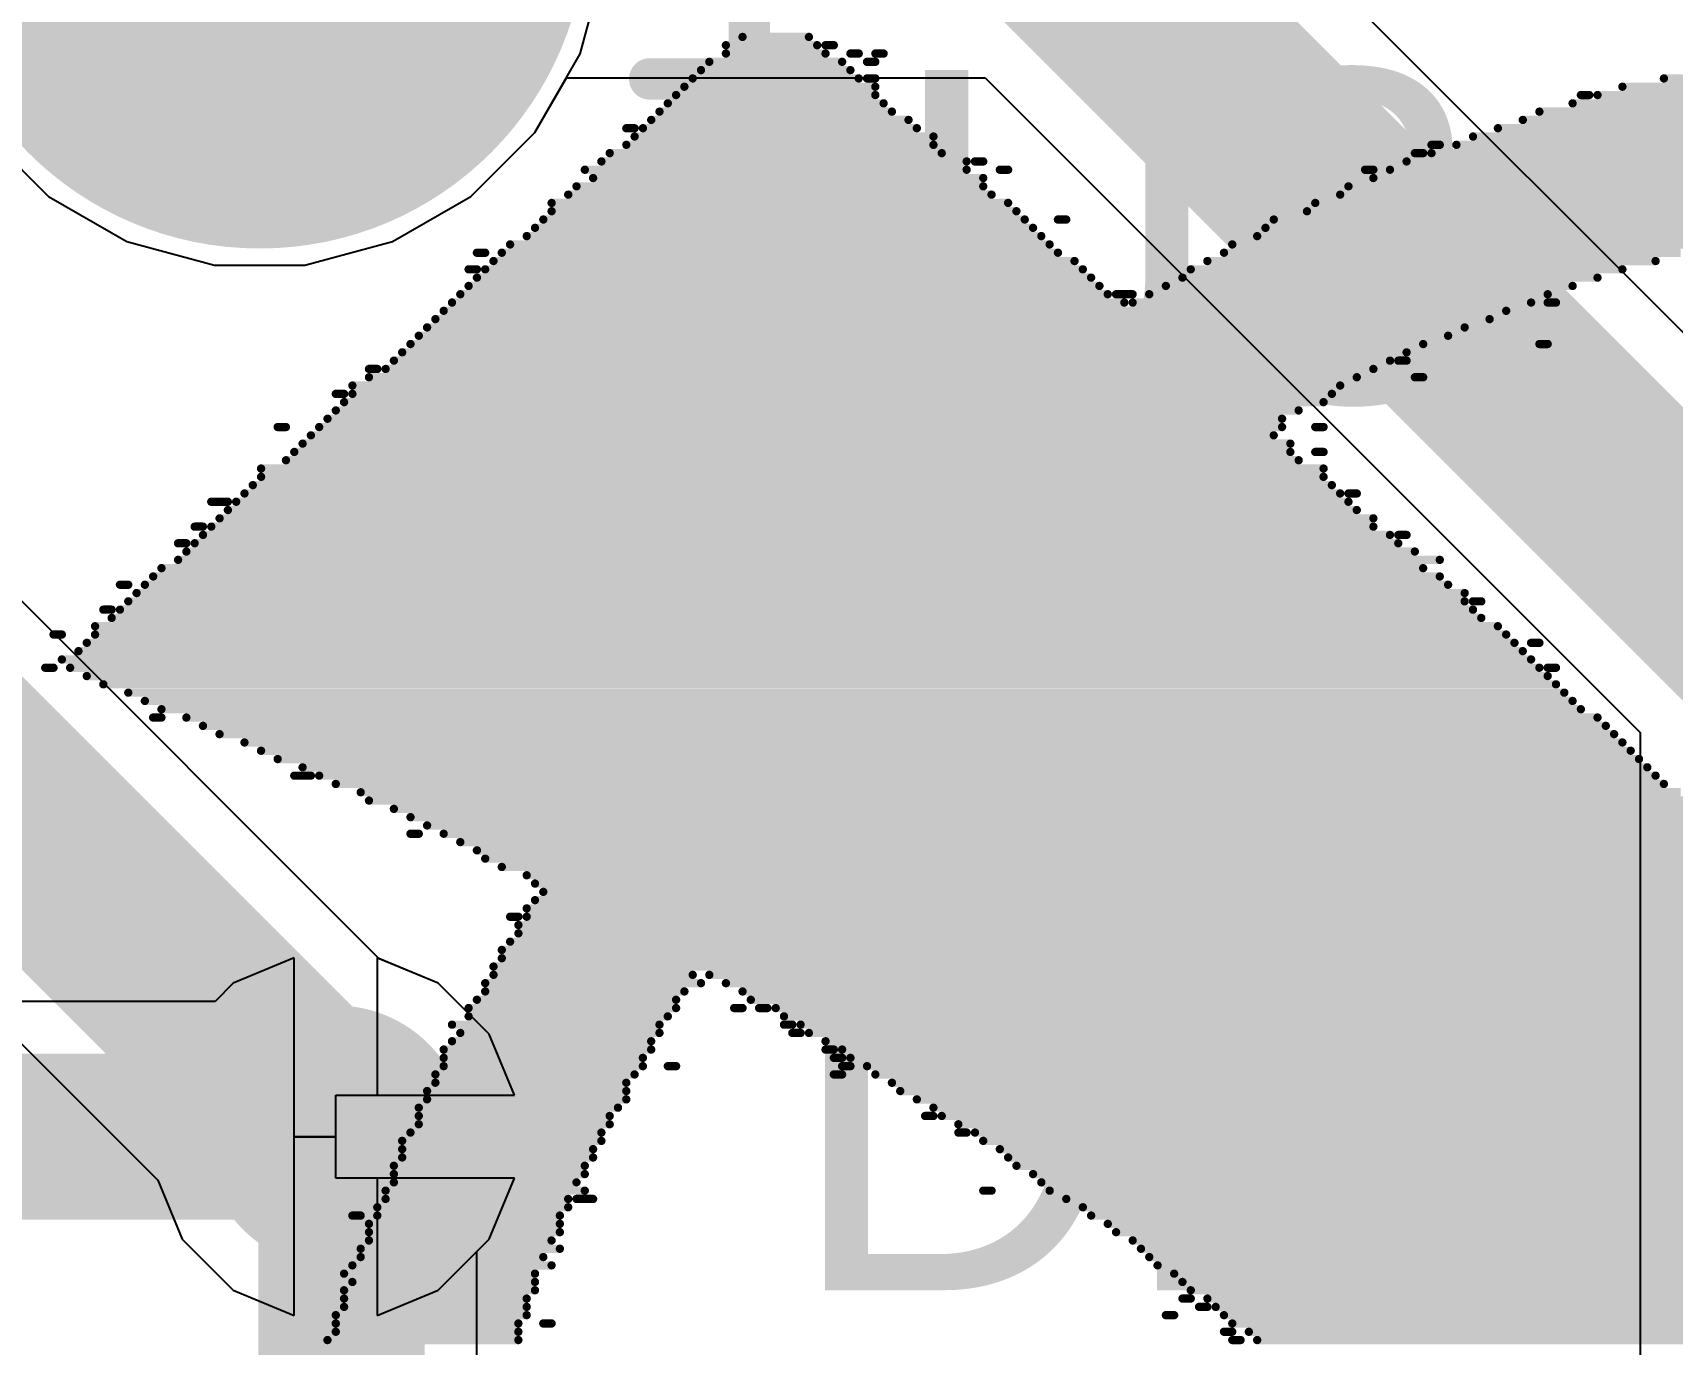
# Model space of a CAD drawing. Header units: millimetres. Extents: x -0.42 to 2.4, y -0.33 to 1.81.
# Drawn here: x 0.5075 to 0.705, y 0.7415 to 0.8995 of the extents above; entities that cross this region are included whole.
import ezdxf

# ---------------------------------------------------------------- set-up
doc = ezdxf.new("R2010")
doc.units = ezdxf.units.MM
doc.header["$MEASUREMENT"] = 0
for name, color, linetype in [('BottomLayer', 5, 'Continuous'), ('BottomOverlay', 54, 'Continuous'), ('BottomSolder', 6, 'Continuous'), ('MultiLayer', 9, 'Continuous'), ('PadHoleLayer', 156, 'Continuous'), ('TopLayer', 1, 'Continuous'), ('TopOverlay', 2, 'Continuous'), ('TopSolder', 216, 'Continuous'), ('ViaHoleLayer', 16, 'Continuous')]:
    doc.layers.add(name, color=color, linetype=linetype)
doc.styles.add('Arial', font='arial.ttf', dxfattribs={"height": 0.2})

# ---------------------------------------------------------------- blocks, each defined once
blk = doc.blocks.new('SIP_3P_2_54___17')
at = {"layer": 'BottomLayer'}
h = blk.add_hatch(color=5, dxfattribs=at)
edge = h.paths.add_edge_path()
edge.add_arc((0.1, 0), 0.03543, 0, 360)
at = {"layer": 'BottomSolder'}
h = blk.add_hatch(color=6, dxfattribs=at)
edge = h.paths.add_edge_path()
edge.add_arc((0.1, 0), 0.03943, 0, 360)
at = {"layer": 'MultiLayer'}
h = blk.add_hatch(color=9, dxfattribs=at)
edge = h.paths.add_edge_path()
edge.add_arc((0.1, 0), 0.03543, 0, 360)
at = {"layer": 'PadHoleLayer'}
h = blk.add_hatch(color=156, dxfattribs=at)
edge = h.paths.add_edge_path()
edge.add_arc((0.1, 0), 0.01772, 0, 360)
at = {"layer": 'TopLayer'}
h = blk.add_hatch(color=1, dxfattribs=at)
edge = h.paths.add_edge_path()
edge.add_arc((0.1, 0), 0.03543, 0, 360)
at = {"layer": 'TopSolder'}
h = blk.add_hatch(color=216, dxfattribs=at)
edge = h.paths.add_edge_path()
edge.add_arc((0.1, 0), 0.03943, 0, 360)
at = {"layer": 'TopOverlay', "const_width": 0.005}
for points in [[(0.119, 0.059), (-0.12, 0.059)], [(0.119, 0.047), (0.119, 0.059)]]:
    blk.add_lwpolyline(points, dxfattribs=at)
at = {"layer": 'TopOverlay', "const_width": 0.0025}
for points in [[(0.11775, 0.059, 1), (0.12025, 0.059, 1)], [(0.11775, 0.059, 1), (0.12025, 0.059, 1)], [(0.11775, 0.047, 1), (0.12025, 0.047, 1)]]:
    blk.add_lwpolyline(points, format="xyb", close=True, dxfattribs=at)

msp = doc.modelspace()

# ---------------------------------------------------------------- hatches: boundary and pattern name
at = {"layer": 'BottomLayer'}
h = msp.add_hatch(color=5, dxfattribs=at)
edge = h.paths.add_edge_path()
edge.add_arc((0.544, 0.7665), 0.01181, 0, 360)
at = {"layer": 'BottomSolder'}
h = msp.add_hatch(color=6, dxfattribs=at)
edge = h.paths.add_edge_path()
edge.add_arc((0.544, 0.7665), 0.01581, 0, 360)
at = {"layer": 'TopLayer'}
h = msp.add_hatch(color=1, dxfattribs=at)
edge = h.paths.add_edge_path()
edge.add_arc((0.544, 0.7665), 0.01181, 0, 360)
at = {"layer": 'TopSolder'}
h = msp.add_hatch(color=216, dxfattribs=at)
edge = h.paths.add_edge_path()
edge.add_arc((0.544, 0.7665), 0.01581, 0, 360)
at = {"layer": 'ViaHoleLayer'}
h = msp.add_hatch(color=16, dxfattribs=at)
edge = h.paths.add_edge_path()
edge.add_arc((0.544, 0.7665), 0.00591, 0, 360)

# ---------------------------------------------------------------- linework, layer by layer
at = {"layer": 'BottomLayer'}
for p, q in [((0.73334, 0.83634), (0.65218, 0.9175)), ((0.56799, 0.8875), (0.57179, 0.89408)), ((0.57179, 0.89408), (0.62224, 0.89408)), ((0.62224, 0.89408), (0.70114, 0.81519)), ((0.50168, 0.8875), (0.50939, 0.87979)), ((0.56027, 0.87979), (0.56799, 0.8875)), ((0.50939, 0.87979), (0.51884, 0.87434)), ((0.55083, 0.87434), (0.56027, 0.87979)), ((0.51884, 0.87434), (0.52938, 0.87151)), ((0.54029, 0.87151), (0.55083, 0.87434)), ((0.54924, 0.78794), (0.46586, 0.87131)), ((0.52938, 0.87151), (0.54029, 0.87151)), ((0.43366, 0.85016), (0.52256, 0.76126)), ((0.70114, 0.81519), (0.70114, 0.71691)), ((0.55635, 0.78499), (0.54924, 0.78794)), ((0.56249, 0.77886), (0.55635, 0.78499)), ((0.56554, 0.7715), (0.56249, 0.77886)), ((0.544, 0.7665), (0.544, 0.7715)), ((0.544, 0.7715), (0.56554, 0.7715)), ((0.539, 0.74496), (0.539, 0.7665)), ((0.539, 0.7665), (0.544, 0.7665)), ((0.52256, 0.76126), (0.52551, 0.75415)), ((0.56554, 0.7615), (0.549, 0.7615)), ((0.549, 0.7615), (0.549, 0.74496)), ((0.56249, 0.75415), (0.56554, 0.7615)), ((0.52551, 0.75415), (0.53165, 0.74801)), ((0.55635, 0.74801), (0.56249, 0.75415)), ((0.53165, 0.74801), (0.539, 0.74496)), ((0.549, 0.74496), (0.55635, 0.74801))]:
    msp.add_line(p, q, dxfattribs=at)
at = {"layer": 'BottomLayer', "const_width": 0.025}
for points in [[(0.63006, 0.91294), (0.72, 0.823)], [(0.447, 0.8635), (0.544, 0.7665)]]:
    msp.add_lwpolyline(points, dxfattribs=at)
at = {"layer": 'BottomLayer', "const_width": 0.0125}
msp.add_lwpolyline([(0.53775, 0.7665, 1), (0.55025, 0.7665, 1)], format="xyb", close=True, dxfattribs=at)
at = {"layer": 'BottomOverlay', "const_width": 0.001}
for points in [[(0.593, 0.899), (0.601, 0.899)], [(0.591, 0.898), (0.602, 0.898)], [(0.591, 0.897), (0.603, 0.897)], [(0.603, 0.898), (0.604, 0.898)], [(0.606, 0.897), (0.607, 0.897)], [(0.609, 0.897), (0.61, 0.897)], [(0.588, 0.895), (0.606, 0.895)], [(0.589, 0.896), (0.605, 0.896)], [(0.608, 0.896), (0.609, 0.896)], [(0.586, 0.893), (0.609, 0.893)], [(0.587, 0.894), (0.607, 0.894)], [(0.608, 0.894), (0.609, 0.894)], [(0.699, 0.893), (0.821, 0.893)], [(0.704, 0.894), (0.817, 0.894)], [(0.584, 0.891), (0.61, 0.891)], [(0.585, 0.892), (0.609, 0.892)], [(0.693, 0.891), (0.828, 0.891)], [(0.694, 0.892), (0.695, 0.892)], [(0.696, 0.892), (0.825, 0.892)], [(0.582, 0.889), (0.613, 0.889)], [(0.583, 0.89), (0.611, 0.89)], [(0.687, 0.889), (0.835, 0.889)], [(0.689, 0.89), (0.831, 0.89)], [(0.579, 0.888), (0.58, 0.888)], [(0.58, 0.887), (0.616, 0.887)], [(0.581, 0.888), (0.614, 0.888)], [(0.681, 0.887), (0.839, 0.887)], [(0.684, 0.888), (0.837, 0.888)], [(0.577, 0.885), (0.617, 0.885)], [(0.579, 0.886), (0.616, 0.886)], [(0.674, 0.885), (0.675, 0.885)], [(0.676, 0.886), (0.677, 0.886)], [(0.676, 0.885), (0.845, 0.885)], [(0.679, 0.886), (0.842, 0.886)], [(0.574, 0.883), (0.62, 0.883)], [(0.576, 0.884), (0.62, 0.884)], [(0.621, 0.884), (0.622, 0.884)], [(0.624, 0.883), (0.625, 0.883)], [(0.668, 0.883), (0.669, 0.883)], [(0.671, 0.883), (0.85, 0.883)], [(0.673, 0.884), (0.848, 0.884)], [(0.573, 0.881), (0.622, 0.881)], [(0.575, 0.882), (0.622, 0.882)], [(0.666, 0.881), (0.855, 0.881)], [(0.669, 0.882), (0.852, 0.882)], [(0.57, 0.879), (0.625, 0.879)], [(0.572, 0.88), (0.623, 0.88)], [(0.662, 0.879), (0.738, 0.879)], [(0.665, 0.88), (0.747, 0.88)], [(0.569, 0.877), (0.627, 0.877)], [(0.57, 0.878), (0.626, 0.878)], [(0.631, 0.877), (0.632, 0.877)], [(0.657, 0.877), (0.723, 0.877)], [(0.661, 0.878), (0.73, 0.878)], [(0.567, 0.875), (0.629, 0.875)], [(0.568, 0.876), (0.628, 0.876)], [(0.655, 0.875), (0.714, 0.875)], [(0.656, 0.876), (0.718, 0.876)], [(0.561, 0.873), (0.562, 0.873)], [(0.564, 0.873), (0.631, 0.873)], [(0.565, 0.874), (0.63, 0.874)], [(0.651, 0.873), (0.706, 0.873)], [(0.652, 0.874), (0.709, 0.874)], [(0.56, 0.871), (0.561, 0.871)], [(0.562, 0.871), (0.634, 0.871)], [(0.563, 0.872), (0.633, 0.872)], [(0.647, 0.871), (0.699, 0.871)], [(0.649, 0.872), (0.703, 0.872)], [(0.56, 0.869), (0.636, 0.869)], [(0.561, 0.87), (0.635, 0.87)], [(0.644, 0.869), (0.693, 0.869)], [(0.646, 0.87), (0.696, 0.87)], [(0.558, 0.867), (0.639, 0.867)], [(0.559, 0.868), (0.637, 0.868)], [(0.638, 0.868), (0.64, 0.868)], [(0.64, 0.867), (0.688, 0.867)], [(0.642, 0.868), (0.69, 0.868)], [(0.69, 0.867), (0.691, 0.867)], [(0.556, 0.865), (0.683, 0.865)], [(0.557, 0.866), (0.685, 0.866)], [(0.554, 0.863), (0.678, 0.863)], [(0.555, 0.864), (0.68, 0.864)], [(0.552, 0.861), (0.673, 0.861)], [(0.553, 0.862), (0.675, 0.862)], [(0.689, 0.862), (0.69, 0.862)], [(0.548, 0.859), (0.549, 0.859)], [(0.55, 0.859), (0.669, 0.859)], [(0.551, 0.86), (0.671, 0.86)], [(0.672, 0.86), (0.673, 0.86)], [(0.546, 0.857), (0.665, 0.857)], [(0.548, 0.858), (0.667, 0.858)], [(0.674, 0.858), (0.675, 0.858)], [(0.544, 0.856), (0.545, 0.856)], [(0.545, 0.855), (0.663, 0.855)], [(0.546, 0.856), (0.664, 0.856)], [(0.543, 0.853), (0.658, 0.853)], [(0.544, 0.854), (0.66, 0.854)], [(0.537, 0.852), (0.538, 0.852)], [(0.541, 0.851), (0.657, 0.851)], [(0.542, 0.852), (0.658, 0.852)], [(0.662, 0.852), (0.663, 0.852)], [(0.539, 0.849), (0.659, 0.849)], [(0.54, 0.85), (0.659, 0.85)], [(0.662, 0.849), (0.663, 0.849)], [(0.535, 0.847), (0.663, 0.847)], [(0.538, 0.848), (0.66, 0.848)], [(0.534, 0.845), (0.664, 0.845)], [(0.535, 0.846), (0.663, 0.846)], [(0.529, 0.843), (0.531, 0.843)], [(0.532, 0.843), (0.666, 0.843)], [(0.533, 0.844), (0.665, 0.844)], [(0.666, 0.844), (0.667, 0.844)], [(0.53, 0.841), (0.669, 0.841)], [(0.531, 0.842), (0.667, 0.842)], [(0.527, 0.84), (0.528, 0.84)], [(0.528, 0.839), (0.671, 0.839)], [(0.529, 0.84), (0.669, 0.84)], [(0.672, 0.839), (0.673, 0.839)], [(0.525, 0.838), (0.526, 0.838)], [(0.526, 0.837), (0.674, 0.837)], [(0.527, 0.838), (0.672, 0.838)], [(0.523, 0.835), (0.675, 0.835)], [(0.525, 0.836), (0.677, 0.836)], [(0.518, 0.833), (0.519, 0.833)], [(0.521, 0.833), (0.678, 0.833)], [(0.522, 0.834), (0.677, 0.834)], [(0.519, 0.831), (0.68, 0.831)], [(0.52, 0.832), (0.68, 0.832)], [(0.681, 0.831), (0.682, 0.831)], [(0.516, 0.83), (0.517, 0.83)], [(0.517, 0.829), (0.682, 0.829)], [(0.518, 0.83), (0.681, 0.83)], [(0.515, 0.828), (0.684, 0.828)], [(0.51, 0.827), (0.511, 0.827)], [(0.514, 0.826), (0.686, 0.826)], [(0.515, 0.827), (0.685, 0.827)], [(0.688, 0.826), (0.689, 0.826)], [(0.511, 0.824), (0.688, 0.824)], [(0.513, 0.825), (0.687, 0.825)], [(0.509, 0.823), (0.51, 0.823)], [(0.512, 0.823), (0.689, 0.823)], [(0.514, 0.822), (0.69, 0.822)], [(0.69, 0.823), (0.691, 0.823)], [(0.516, 0.821), (0.691, 0.821)], [(0.519, 0.82), (0.692, 0.82)], [(0.521, 0.819), (0.693, 0.819)], [(0.523, 0.818), (0.694, 0.818)], [(0.522, 0.817), (0.523, 0.817)], [(0.526, 0.817), (0.696, 0.817)], [(0.528, 0.816), (0.697, 0.816)], [(0.53, 0.815), (0.698, 0.815)], [(0.533, 0.814), (0.699, 0.814)], [(0.535, 0.813), (0.7, 0.813)], [(0.537, 0.812), (0.701, 0.812)], [(0.539, 0.81), (0.541, 0.81)], [(0.54, 0.811), (0.702, 0.811)], [(0.542, 0.81), (0.703, 0.81)], [(0.544, 0.809), (0.704, 0.809)], [(0.547, 0.808), (0.706, 0.808)], [(0.548, 0.807), (0.707, 0.807)], [(0.551, 0.806), (0.709, 0.806)], [(0.553, 0.805), (0.709, 0.805)], [(0.555, 0.804), (0.711, 0.804)], [(0.553, 0.803), (0.554, 0.803)], [(0.557, 0.803), (0.711, 0.803)], [(0.559, 0.802), (0.713, 0.802)], [(0.561, 0.801), (0.713, 0.801)], [(0.562, 0.8), (0.715, 0.8)], [(0.564, 0.799), (0.716, 0.799)], [(0.567, 0.798), (0.717, 0.798)], [(0.568, 0.797), (0.718, 0.797)], [(0.569, 0.796), (0.719, 0.796)], [(0.567, 0.794), (0.721, 0.794)], [(0.568, 0.795), (0.72, 0.795)], [(0.565, 0.793), (0.566, 0.793)], [(0.566, 0.792), (0.724, 0.792)], [(0.567, 0.793), (0.722, 0.793)], [(0.565, 0.79), (0.726, 0.79)], [(0.566, 0.791), (0.725, 0.791)], [(0.564, 0.789), (0.727, 0.789)], [(0.564, 0.788), (0.728, 0.788)], [(0.563, 0.787), (0.729, 0.787)], [(0.563, 0.786), (0.587, 0.786)], [(0.589, 0.786), (0.73, 0.786)], [(0.562, 0.785), (0.588, 0.785)], [(0.562, 0.784), (0.586, 0.784)], [(0.591, 0.785), (0.731, 0.785)], [(0.593, 0.784), (0.732, 0.784)], [(0.56, 0.782), (0.585, 0.782)], [(0.561, 0.783), (0.585, 0.783)], [(0.592, 0.782), (0.593, 0.782)], [(0.594, 0.783), (0.733, 0.783)], [(0.595, 0.782), (0.596, 0.782)], [(0.597, 0.782), (0.734, 0.782)], [(0.558, 0.78), (0.583, 0.78)], [(0.56, 0.781), (0.584, 0.781)], [(0.598, 0.781), (0.735, 0.781)], [(0.598, 0.78), (0.599, 0.78)], [(0.6, 0.78), (0.736, 0.78)], [(0.558, 0.778), (0.582, 0.778)], [(0.559, 0.779), (0.583, 0.779)], [(0.599, 0.779), (0.6, 0.779)], [(0.601, 0.779), (0.737, 0.779)], [(0.603, 0.778), (0.739, 0.778)], [(0.557, 0.777), (0.582, 0.777)], [(0.557, 0.776), (0.581, 0.776)], [(0.603, 0.777), (0.604, 0.777)], [(0.604, 0.776), (0.605, 0.776)], [(0.605, 0.777), (0.74, 0.777)], [(0.606, 0.776), (0.74, 0.776)], [(0.556, 0.774), (0.58, 0.774)], [(0.557, 0.775), (0.581, 0.775)], [(0.584, 0.775), (0.585, 0.775)], [(0.604, 0.774), (0.605, 0.774)], [(0.605, 0.775), (0.606, 0.775)], [(0.608, 0.775), (0.741, 0.775)], [(0.609, 0.774), (0.743, 0.774)], [(0.555, 0.772), (0.579, 0.772)], [(0.556, 0.773), (0.579, 0.773)], [(0.611, 0.773), (0.744, 0.773)], [(0.612, 0.772), (0.745, 0.772)], [(0.554, 0.77), (0.578, 0.77)], [(0.555, 0.771), (0.579, 0.771)], [(0.614, 0.771), (0.746, 0.771)], [(0.616, 0.77), (0.747, 0.77)], [(0.554, 0.769), (0.577, 0.769)], [(0.554, 0.768), (0.577, 0.768)], [(0.615, 0.769), (0.616, 0.769)], [(0.617, 0.769), (0.748, 0.769)], [(0.619, 0.768), (0.749, 0.768)], [(0.552, 0.766), (0.576, 0.766)], [(0.553, 0.767), (0.576, 0.767)], [(0.619, 0.767), (0.62, 0.767)], [(0.621, 0.767), (0.75, 0.767)], [(0.622, 0.766), (0.751, 0.766)], [(0.552, 0.765), (0.575, 0.765)], [(0.552, 0.764), (0.575, 0.764)], [(0.624, 0.765), (0.752, 0.765)], [(0.625, 0.764), (0.754, 0.764)], [(0.551, 0.763), (0.574, 0.763)], [(0.551, 0.762), (0.574, 0.762)], [(0.626, 0.763), (0.754, 0.763)], [(0.628, 0.762), (0.755, 0.762)], [(0.55, 0.76), (0.574, 0.76)], [(0.551, 0.761), (0.573, 0.761)], [(0.622, 0.76), (0.623, 0.76)], [(0.629, 0.761), (0.756, 0.761)], [(0.63, 0.76), (0.757, 0.76)], [(0.549, 0.758), (0.572, 0.758)], [(0.55, 0.759), (0.572, 0.759)], [(0.573, 0.759), (0.575, 0.759)], [(0.632, 0.759), (0.758, 0.759)], [(0.634, 0.758), (0.759, 0.758)], [(0.546, 0.757), (0.547, 0.757)], [(0.548, 0.756), (0.571, 0.756)], [(0.549, 0.757), (0.571, 0.757)], [(0.635, 0.757), (0.761, 0.757)], [(0.637, 0.756), (0.762, 0.756)], [(0.548, 0.755), (0.571, 0.755)], [(0.548, 0.754), (0.57, 0.754)], [(0.638, 0.755), (0.762, 0.755)], [(0.64, 0.754), (0.763, 0.754)], [(0.547, 0.753), (0.571, 0.753)], [(0.547, 0.752), (0.569, 0.752)], [(0.641, 0.753), (0.764, 0.753)], [(0.642, 0.752), (0.766, 0.752)], [(0.545, 0.75), (0.568, 0.75)], [(0.546, 0.751), (0.57, 0.751)], [(0.643, 0.751), (0.768, 0.751)], [(0.645, 0.75), (0.768, 0.75)], [(0.546, 0.749), (0.568, 0.749)], [(0.646, 0.749), (0.769, 0.749)], [(0.545, 0.748), (0.568, 0.748)], [(0.545, 0.747), (0.567, 0.747)], [(0.646, 0.747), (0.647, 0.747)], [(0.647, 0.748), (0.77, 0.748)], [(0.649, 0.747), (0.771, 0.747)], [(0.544, 0.745), (0.567, 0.745)], [(0.545, 0.746), (0.567, 0.746)], [(0.644, 0.745), (0.645, 0.745)], [(0.648, 0.746), (0.649, 0.746)], [(0.65, 0.746), (0.773, 0.746)], [(0.651, 0.745), (0.774, 0.745)], [(0.544, 0.744), (0.566, 0.744)], [(0.544, 0.743), (0.566, 0.743)], [(0.569, 0.744), (0.57, 0.744)], [(0.651, 0.743), (0.652, 0.743)], [(0.652, 0.744), (0.774, 0.744)], [(0.654, 0.743), (0.774, 0.743)], [(0.543, 0.742), (0.566, 0.742)], [(0.652, 0.742), (0.653, 0.742)], [(0.655, 0.742), (0.775, 0.742)]]:
    msp.add_lwpolyline(points, dxfattribs=at)
at = {"layer": 'BottomOverlay', "const_width": 0.0005}
for points in [[(0.59275, 0.899, 1), (0.59325, 0.899, 1)], [(0.60075, 0.899, 1), (0.60125, 0.899, 1)], [(0.59075, 0.898, 1), (0.59125, 0.898, 1)], [(0.59075, 0.897, 1), (0.59125, 0.897, 1)], [(0.60175, 0.898, 1), (0.60225, 0.898, 1)], [(0.60275, 0.898, 1), (0.60325, 0.898, 1)], [(0.60275, 0.897, 1), (0.60325, 0.897, 1)], [(0.60375, 0.898, 1), (0.60425, 0.898, 1)], [(0.60575, 0.897, 1), (0.60625, 0.897, 1)], [(0.60675, 0.897, 1), (0.60725, 0.897, 1)], [(0.60875, 0.897, 1), (0.60925, 0.897, 1)], [(0.60975, 0.897, 1), (0.61025, 0.897, 1)], [(0.58775, 0.895, 1), (0.58825, 0.895, 1)], [(0.58875, 0.896, 1), (0.58925, 0.896, 1)], [(0.60475, 0.896, 1), (0.60525, 0.896, 1)], [(0.60575, 0.895, 1), (0.60625, 0.895, 1)], [(0.60775, 0.896, 1), (0.60825, 0.896, 1)], [(0.60875, 0.896, 1), (0.60925, 0.896, 1)], [(0.58575, 0.893, 1), (0.58625, 0.893, 1)], [(0.58675, 0.894, 1), (0.58725, 0.894, 1)], [(0.60675, 0.894, 1), (0.60725, 0.894, 1)], [(0.60775, 0.894, 1), (0.60825, 0.894, 1)], [(0.60875, 0.894, 1), (0.60925, 0.894, 1)], [(0.60875, 0.893, 1), (0.60925, 0.893, 1)], [(0.69875, 0.893, 1), (0.69925, 0.893, 1)], [(0.70375, 0.894, 1), (0.70425, 0.894, 1)], [(0.58375, 0.891, 1), (0.58425, 0.891, 1)], [(0.58475, 0.892, 1), (0.58525, 0.892, 1)], [(0.60875, 0.892, 1), (0.60925, 0.892, 1)], [(0.60975, 0.891, 1), (0.61025, 0.891, 1)], [(0.69275, 0.891, 1), (0.69325, 0.891, 1)], [(0.69375, 0.892, 1), (0.69425, 0.892, 1)], [(0.69475, 0.892, 1), (0.69525, 0.892, 1)], [(0.69575, 0.892, 1), (0.69625, 0.892, 1)], [(0.58175, 0.889, 1), (0.58225, 0.889, 1)], [(0.58275, 0.89, 1), (0.58325, 0.89, 1)], [(0.61075, 0.89, 1), (0.61125, 0.89, 1)], [(0.61275, 0.889, 1), (0.61325, 0.889, 1)], [(0.68675, 0.889, 1), (0.68725, 0.889, 1)], [(0.68875, 0.89, 1), (0.68925, 0.89, 1)], [(0.57875, 0.888, 1), (0.57925, 0.888, 1)], [(0.57975, 0.888, 1), (0.58025, 0.888, 1)], [(0.57975, 0.887, 1), (0.58025, 0.887, 1)], [(0.58075, 0.888, 1), (0.58125, 0.888, 1)], [(0.61375, 0.888, 1), (0.61425, 0.888, 1)], [(0.61575, 0.887, 1), (0.61625, 0.887, 1)], [(0.68075, 0.887, 1), (0.68125, 0.887, 1)], [(0.68375, 0.888, 1), (0.68425, 0.888, 1)], [(0.57675, 0.885, 1), (0.57725, 0.885, 1)], [(0.57875, 0.886, 1), (0.57925, 0.886, 1)], [(0.61575, 0.886, 1), (0.61625, 0.886, 1)], [(0.61675, 0.885, 1), (0.61725, 0.885, 1)], [(0.67375, 0.885, 1), (0.67425, 0.885, 1)], [(0.67475, 0.885, 1), (0.67525, 0.885, 1)], [(0.67575, 0.886, 1), (0.67625, 0.886, 1)], [(0.67575, 0.885, 1), (0.67625, 0.885, 1)], [(0.67675, 0.886, 1), (0.67725, 0.886, 1)], [(0.67875, 0.886, 1), (0.67925, 0.886, 1)], [(0.57375, 0.883, 1), (0.57425, 0.883, 1)], [(0.57575, 0.884, 1), (0.57625, 0.884, 1)], [(0.61975, 0.884, 1), (0.62025, 0.884, 1)], [(0.61975, 0.883, 1), (0.62025, 0.883, 1)], [(0.62075, 0.884, 1), (0.62125, 0.884, 1)], [(0.62175, 0.884, 1), (0.62225, 0.884, 1)], [(0.62375, 0.883, 1), (0.62425, 0.883, 1)], [(0.62475, 0.883, 1), (0.62525, 0.883, 1)], [(0.66775, 0.883, 1), (0.66825, 0.883, 1)], [(0.66875, 0.883, 1), (0.66925, 0.883, 1)], [(0.67075, 0.883, 1), (0.67125, 0.883, 1)], [(0.67275, 0.884, 1), (0.67325, 0.884, 1)], [(0.57275, 0.881, 1), (0.57325, 0.881, 1)], [(0.57475, 0.882, 1), (0.57525, 0.882, 1)], [(0.62175, 0.882, 1), (0.62225, 0.882, 1)], [(0.62175, 0.881, 1), (0.62225, 0.881, 1)], [(0.66575, 0.881, 1), (0.66625, 0.881, 1)], [(0.66875, 0.882, 1), (0.66925, 0.882, 1)], [(0.56975, 0.879, 1), (0.57025, 0.879, 1)], [(0.57175, 0.88, 1), (0.57225, 0.88, 1)], [(0.62275, 0.88, 1), (0.62325, 0.88, 1)], [(0.62475, 0.879, 1), (0.62525, 0.879, 1)], [(0.66175, 0.879, 1), (0.66225, 0.879, 1)], [(0.66475, 0.88, 1), (0.66525, 0.88, 1)], [(0.56875, 0.877, 1), (0.56925, 0.877, 1)], [(0.56975, 0.878, 1), (0.57025, 0.878, 1)], [(0.62575, 0.878, 1), (0.62625, 0.878, 1)], [(0.62675, 0.877, 1), (0.62725, 0.877, 1)], [(0.63075, 0.877, 1), (0.63125, 0.877, 1)], [(0.63175, 0.877, 1), (0.63225, 0.877, 1)], [(0.65675, 0.877, 1), (0.65725, 0.877, 1)], [(0.66075, 0.878, 1), (0.66125, 0.878, 1)], [(0.56675, 0.875, 1), (0.56725, 0.875, 1)], [(0.56775, 0.876, 1), (0.56825, 0.876, 1)], [(0.62775, 0.876, 1), (0.62825, 0.876, 1)], [(0.62875, 0.875, 1), (0.62925, 0.875, 1)], [(0.65475, 0.875, 1), (0.65525, 0.875, 1)], [(0.65575, 0.876, 1), (0.65625, 0.876, 1)], [(0.56075, 0.873, 1), (0.56125, 0.873, 1)], [(0.56175, 0.873, 1), (0.56225, 0.873, 1)], [(0.56375, 0.873, 1), (0.56425, 0.873, 1)], [(0.56475, 0.874, 1), (0.56525, 0.874, 1)], [(0.62975, 0.874, 1), (0.63025, 0.874, 1)], [(0.63075, 0.873, 1), (0.63125, 0.873, 1)], [(0.65075, 0.873, 1), (0.65125, 0.873, 1)], [(0.65175, 0.874, 1), (0.65225, 0.874, 1)], [(0.55975, 0.871, 1), (0.56025, 0.871, 1)], [(0.56075, 0.871, 1), (0.56125, 0.871, 1)], [(0.56175, 0.871, 1), (0.56225, 0.871, 1)], [(0.56275, 0.872, 1), (0.56325, 0.872, 1)], [(0.63275, 0.872, 1), (0.63325, 0.872, 1)], [(0.63375, 0.871, 1), (0.63425, 0.871, 1)], [(0.64675, 0.871, 1), (0.64725, 0.871, 1)], [(0.64875, 0.872, 1), (0.64925, 0.872, 1)], [(0.69875, 0.871, 1), (0.69925, 0.871, 1)], [(0.70275, 0.872, 1), (0.70325, 0.872, 1)], [(0.55975, 0.869, 1), (0.56025, 0.869, 1)], [(0.56075, 0.87, 1), (0.56125, 0.87, 1)], [(0.63475, 0.87, 1), (0.63525, 0.87, 1)], [(0.63575, 0.869, 1), (0.63625, 0.869, 1)], [(0.64375, 0.869, 1), (0.64425, 0.869, 1)], [(0.64575, 0.87, 1), (0.64625, 0.87, 1)], [(0.69275, 0.869, 1), (0.69325, 0.869, 1)], [(0.69575, 0.87, 1), (0.69625, 0.87, 1)], [(0.55775, 0.867, 1), (0.55825, 0.867, 1)], [(0.55875, 0.868, 1), (0.55925, 0.868, 1)], [(0.63675, 0.868, 1), (0.63725, 0.868, 1)], [(0.63775, 0.868, 1), (0.63825, 0.868, 1)], [(0.63875, 0.867, 1), (0.63925, 0.867, 1)], [(0.63975, 0.868, 1), (0.64025, 0.868, 1)], [(0.63975, 0.867, 1), (0.64025, 0.867, 1)], [(0.64175, 0.868, 1), (0.64225, 0.868, 1)], [(0.68775, 0.867, 1), (0.68825, 0.867, 1)], [(0.68975, 0.868, 1), (0.69025, 0.868, 1)], [(0.68975, 0.867, 1), (0.69025, 0.867, 1)], [(0.69075, 0.867, 1), (0.69125, 0.867, 1)], [(0.55575, 0.865, 1), (0.55625, 0.865, 1)], [(0.55675, 0.866, 1), (0.55725, 0.866, 1)], [(0.68275, 0.865, 1), (0.68325, 0.865, 1)], [(0.68475, 0.866, 1), (0.68525, 0.866, 1)], [(0.55375, 0.863, 1), (0.55425, 0.863, 1)], [(0.55475, 0.864, 1), (0.55525, 0.864, 1)], [(0.67775, 0.863, 1), (0.67825, 0.863, 1)], [(0.67975, 0.864, 1), (0.68025, 0.864, 1)], [(0.55175, 0.861, 1), (0.55225, 0.861, 1)], [(0.55275, 0.862, 1), (0.55325, 0.862, 1)], [(0.67275, 0.861, 1), (0.67325, 0.861, 1)], [(0.67475, 0.862, 1), (0.67525, 0.862, 1)], [(0.68875, 0.862, 1), (0.68925, 0.862, 1)], [(0.68975, 0.862, 1), (0.69025, 0.862, 1)], [(0.54775, 0.859, 1), (0.54825, 0.859, 1)], [(0.54875, 0.859, 1), (0.54925, 0.859, 1)], [(0.54975, 0.859, 1), (0.55025, 0.859, 1)], [(0.55075, 0.86, 1), (0.55125, 0.86, 1)], [(0.66875, 0.859, 1), (0.66925, 0.859, 1)], [(0.67075, 0.86, 1), (0.67125, 0.86, 1)], [(0.67175, 0.86, 1), (0.67225, 0.86, 1)], [(0.67275, 0.86, 1), (0.67325, 0.86, 1)], [(0.54575, 0.857, 1), (0.54625, 0.857, 1)], [(0.54775, 0.858, 1), (0.54825, 0.858, 1)], [(0.66475, 0.857, 1), (0.66525, 0.857, 1)], [(0.66675, 0.858, 1), (0.66725, 0.858, 1)], [(0.67375, 0.858, 1), (0.67425, 0.858, 1)], [(0.67475, 0.858, 1), (0.67525, 0.858, 1)], [(0.54375, 0.856, 1), (0.54425, 0.856, 1)], [(0.54475, 0.856, 1), (0.54525, 0.856, 1)], [(0.54475, 0.855, 1), (0.54525, 0.855, 1)], [(0.54575, 0.856, 1), (0.54625, 0.856, 1)], [(0.66275, 0.855, 1), (0.66325, 0.855, 1)], [(0.66375, 0.856, 1), (0.66425, 0.856, 1)], [(0.54275, 0.853, 1), (0.54325, 0.853, 1)], [(0.54375, 0.854, 1), (0.54425, 0.854, 1)], [(0.65775, 0.853, 1), (0.65825, 0.853, 1)], [(0.65975, 0.854, 1), (0.66025, 0.854, 1)], [(0.53675, 0.852, 1), (0.53725, 0.852, 1)], [(0.53775, 0.852, 1), (0.53825, 0.852, 1)], [(0.54075, 0.851, 1), (0.54125, 0.851, 1)], [(0.54175, 0.852, 1), (0.54225, 0.852, 1)], [(0.65675, 0.851, 1), (0.65725, 0.851, 1)], [(0.65775, 0.852, 1), (0.65825, 0.852, 1)], [(0.66175, 0.852, 1), (0.66225, 0.852, 1)], [(0.66275, 0.852, 1), (0.66325, 0.852, 1)], [(0.53875, 0.849, 1), (0.53925, 0.849, 1)], [(0.53975, 0.85, 1), (0.54025, 0.85, 1)], [(0.65875, 0.85, 1), (0.65925, 0.85, 1)], [(0.65875, 0.849, 1), (0.65925, 0.849, 1)], [(0.66175, 0.849, 1), (0.66225, 0.849, 1)], [(0.66275, 0.849, 1), (0.66325, 0.849, 1)], [(0.53475, 0.847, 1), (0.53525, 0.847, 1)], [(0.53775, 0.848, 1), (0.53825, 0.848, 1)], [(0.65975, 0.848, 1), (0.66025, 0.848, 1)], [(0.66275, 0.847, 1), (0.66325, 0.847, 1)], [(0.53375, 0.845, 1), (0.53425, 0.845, 1)], [(0.53475, 0.846, 1), (0.53525, 0.846, 1)], [(0.66275, 0.846, 1), (0.66325, 0.846, 1)], [(0.66375, 0.845, 1), (0.66425, 0.845, 1)], [(0.52875, 0.843, 1), (0.52925, 0.843, 1)], [(0.53075, 0.843, 1), (0.53125, 0.843, 1)], [(0.53175, 0.843, 1), (0.53225, 0.843, 1)], [(0.53275, 0.844, 1), (0.53325, 0.844, 1)], [(0.66475, 0.844, 1), (0.66525, 0.844, 1)], [(0.66575, 0.844, 1), (0.66625, 0.844, 1)], [(0.66575, 0.843, 1), (0.66625, 0.843, 1)], [(0.66675, 0.844, 1), (0.66725, 0.844, 1)], [(0.52975, 0.841, 1), (0.53025, 0.841, 1)], [(0.53075, 0.842, 1), (0.53125, 0.842, 1)], [(0.66675, 0.842, 1), (0.66725, 0.842, 1)], [(0.66875, 0.841, 1), (0.66925, 0.841, 1)], [(0.52675, 0.84, 1), (0.52725, 0.84, 1)], [(0.52775, 0.84, 1), (0.52825, 0.84, 1)], [(0.52775, 0.839, 1), (0.52825, 0.839, 1)], [(0.52875, 0.84, 1), (0.52925, 0.84, 1)], [(0.66875, 0.84, 1), (0.66925, 0.84, 1)], [(0.67075, 0.839, 1), (0.67125, 0.839, 1)], [(0.67175, 0.839, 1), (0.67225, 0.839, 1)], [(0.67275, 0.839, 1), (0.67325, 0.839, 1)], [(0.52475, 0.838, 1), (0.52525, 0.838, 1)], [(0.52575, 0.838, 1), (0.52625, 0.838, 1)], [(0.52575, 0.837, 1), (0.52625, 0.837, 1)], [(0.52675, 0.838, 1), (0.52725, 0.838, 1)], [(0.67175, 0.838, 1), (0.67225, 0.838, 1)], [(0.67375, 0.837, 1), (0.67425, 0.837, 1)], [(0.52275, 0.835, 1), (0.52325, 0.835, 1)], [(0.52475, 0.836, 1), (0.52525, 0.836, 1)], [(0.67475, 0.835, 1), (0.67525, 0.835, 1)], [(0.67675, 0.836, 1), (0.67725, 0.836, 1)], [(0.51775, 0.833, 1), (0.51825, 0.833, 1)], [(0.51875, 0.833, 1), (0.51925, 0.833, 1)], [(0.52075, 0.833, 1), (0.52125, 0.833, 1)], [(0.52175, 0.834, 1), (0.52225, 0.834, 1)], [(0.67675, 0.834, 1), (0.67725, 0.834, 1)], [(0.67775, 0.833, 1), (0.67825, 0.833, 1)], [(0.51875, 0.831, 1), (0.51925, 0.831, 1)], [(0.51975, 0.832, 1), (0.52025, 0.832, 1)], [(0.67975, 0.832, 1), (0.68025, 0.832, 1)], [(0.67975, 0.831, 1), (0.68025, 0.831, 1)], [(0.68075, 0.831, 1), (0.68125, 0.831, 1)], [(0.68175, 0.831, 1), (0.68225, 0.831, 1)], [(0.51575, 0.83, 1), (0.51625, 0.83, 1)], [(0.51675, 0.83, 1), (0.51725, 0.83, 1)], [(0.51675, 0.829, 1), (0.51725, 0.829, 1)], [(0.51775, 0.83, 1), (0.51825, 0.83, 1)], [(0.68075, 0.83, 1), (0.68125, 0.83, 1)], [(0.68175, 0.829, 1), (0.68225, 0.829, 1)], [(0.51475, 0.828, 1), (0.51525, 0.828, 1)], [(0.68375, 0.828, 1), (0.68425, 0.828, 1)], [(0.50975, 0.827, 1), (0.51025, 0.827, 1)], [(0.51075, 0.827, 1), (0.51125, 0.827, 1)], [(0.51375, 0.826, 1), (0.51425, 0.826, 1)], [(0.51475, 0.827, 1), (0.51525, 0.827, 1)], [(0.68475, 0.827, 1), (0.68525, 0.827, 1)], [(0.68575, 0.826, 1), (0.68625, 0.826, 1)], [(0.68775, 0.826, 1), (0.68825, 0.826, 1)], [(0.68875, 0.826, 1), (0.68925, 0.826, 1)], [(0.51075, 0.824, 1), (0.51125, 0.824, 1)], [(0.51275, 0.825, 1), (0.51325, 0.825, 1)], [(0.68675, 0.825, 1), (0.68725, 0.825, 1)], [(0.68775, 0.824, 1), (0.68825, 0.824, 1)], [(0.50875, 0.823, 1), (0.50925, 0.823, 1)], [(0.50975, 0.823, 1), (0.51025, 0.823, 1)], [(0.51175, 0.823, 1), (0.51225, 0.823, 1)], [(0.51375, 0.822, 1), (0.51425, 0.822, 1)], [(0.68875, 0.823, 1), (0.68925, 0.823, 1)], [(0.68975, 0.823, 1), (0.69025, 0.823, 1)], [(0.68975, 0.822, 1), (0.69025, 0.822, 1)], [(0.69075, 0.823, 1), (0.69125, 0.823, 1)], [(0.51575, 0.821, 1), (0.51625, 0.821, 1)], [(0.51875, 0.82, 1), (0.51925, 0.82, 1)], [(0.69075, 0.821, 1), (0.69125, 0.821, 1)], [(0.69175, 0.82, 1), (0.69225, 0.82, 1)], [(0.52075, 0.819, 1), (0.52125, 0.819, 1)], [(0.52275, 0.818, 1), (0.52325, 0.818, 1)], [(0.69275, 0.819, 1), (0.69325, 0.819, 1)], [(0.69375, 0.818, 1), (0.69425, 0.818, 1)], [(0.52175, 0.817, 1), (0.52225, 0.817, 1)], [(0.52275, 0.817, 1), (0.52325, 0.817, 1)], [(0.52575, 0.817, 1), (0.52625, 0.817, 1)], [(0.52775, 0.816, 1), (0.52825, 0.816, 1)], [(0.69575, 0.817, 1), (0.69625, 0.817, 1)], [(0.69675, 0.816, 1), (0.69725, 0.816, 1)], [(0.52975, 0.815, 1), (0.53025, 0.815, 1)], [(0.53275, 0.814, 1), (0.53325, 0.814, 1)], [(0.69775, 0.815, 1), (0.69825, 0.815, 1)], [(0.69875, 0.814, 1), (0.69925, 0.814, 1)], [(0.53475, 0.813, 1), (0.53525, 0.813, 1)], [(0.53675, 0.812, 1), (0.53725, 0.812, 1)], [(0.69975, 0.813, 1), (0.70025, 0.813, 1)], [(0.70075, 0.812, 1), (0.70125, 0.812, 1)], [(0.53875, 0.81, 1), (0.53925, 0.81, 1)], [(0.53975, 0.811, 1), (0.54025, 0.811, 1)], [(0.54075, 0.81, 1), (0.54125, 0.81, 1)], [(0.54175, 0.81, 1), (0.54225, 0.81, 1)], [(0.70175, 0.811, 1), (0.70225, 0.811, 1)], [(0.70275, 0.81, 1), (0.70325, 0.81, 1)], [(0.54375, 0.809, 1), (0.54425, 0.809, 1)], [(0.54675, 0.808, 1), (0.54725, 0.808, 1)], [(0.70375, 0.809, 1), (0.70425, 0.809, 1)], [(0.54775, 0.807, 1), (0.54825, 0.807, 1)], [(0.55075, 0.806, 1), (0.55125, 0.806, 1)], [(0.55275, 0.805, 1), (0.55325, 0.805, 1)], [(0.55475, 0.804, 1), (0.55525, 0.804, 1)], [(0.55275, 0.803, 1), (0.55325, 0.803, 1)], [(0.55375, 0.803, 1), (0.55425, 0.803, 1)], [(0.55675, 0.803, 1), (0.55725, 0.803, 1)], [(0.55875, 0.802, 1), (0.55925, 0.802, 1)], [(0.56075, 0.801, 1), (0.56125, 0.801, 1)], [(0.56175, 0.8, 1), (0.56225, 0.8, 1)], [(0.56375, 0.799, 1), (0.56425, 0.799, 1)], [(0.56675, 0.798, 1), (0.56725, 0.798, 1)], [(0.56775, 0.797, 1), (0.56825, 0.797, 1)], [(0.56875, 0.796, 1), (0.56925, 0.796, 1)], [(0.56675, 0.794, 1), (0.56725, 0.794, 1)], [(0.56775, 0.795, 1), (0.56825, 0.795, 1)], [(0.56475, 0.793, 1), (0.56525, 0.793, 1)], [(0.56575, 0.793, 1), (0.56625, 0.793, 1)], [(0.56575, 0.792, 1), (0.56625, 0.792, 1)], [(0.56675, 0.793, 1), (0.56725, 0.793, 1)], [(0.56475, 0.79, 1), (0.56525, 0.79, 1)], [(0.56575, 0.791, 1), (0.56625, 0.791, 1)], [(0.56375, 0.789, 1), (0.56425, 0.789, 1)], [(0.56375, 0.788, 1), (0.56425, 0.788, 1)], [(0.56275, 0.787, 1), (0.56325, 0.787, 1)], [(0.56275, 0.786, 1), (0.56325, 0.786, 1)], [(0.58675, 0.786, 1), (0.58725, 0.786, 1)], [(0.58875, 0.786, 1), (0.58925, 0.786, 1)], [(0.56175, 0.785, 1), (0.56225, 0.785, 1)], [(0.56175, 0.784, 1), (0.56225, 0.784, 1)], [(0.58575, 0.784, 1), (0.58625, 0.784, 1)], [(0.58775, 0.785, 1), (0.58825, 0.785, 1)], [(0.59075, 0.785, 1), (0.59125, 0.785, 1)], [(0.59275, 0.784, 1), (0.59325, 0.784, 1)], [(0.55975, 0.782, 1), (0.56025, 0.782, 1)], [(0.56075, 0.783, 1), (0.56125, 0.783, 1)], [(0.58475, 0.783, 1), (0.58525, 0.783, 1)], [(0.58475, 0.782, 1), (0.58525, 0.782, 1)], [(0.59175, 0.782, 1), (0.59225, 0.782, 1)], [(0.59275, 0.782, 1), (0.59325, 0.782, 1)], [(0.59375, 0.783, 1), (0.59425, 0.783, 1)], [(0.59475, 0.782, 1), (0.59525, 0.782, 1)], [(0.59575, 0.782, 1), (0.59625, 0.782, 1)], [(0.59675, 0.782, 1), (0.59725, 0.782, 1)], [(0.55775, 0.78, 1), (0.55825, 0.78, 1)], [(0.55975, 0.781, 1), (0.56025, 0.781, 1)], [(0.58275, 0.78, 1), (0.58325, 0.78, 1)], [(0.58375, 0.781, 1), (0.58425, 0.781, 1)], [(0.59775, 0.781, 1), (0.59825, 0.781, 1)], [(0.59775, 0.78, 1), (0.59825, 0.78, 1)], [(0.59875, 0.78, 1), (0.59925, 0.78, 1)], [(0.59975, 0.78, 1), (0.60025, 0.78, 1)], [(0.55775, 0.778, 1), (0.55825, 0.778, 1)], [(0.55875, 0.779, 1), (0.55925, 0.779, 1)], [(0.58175, 0.778, 1), (0.58225, 0.778, 1)], [(0.58275, 0.779, 1), (0.58325, 0.779, 1)], [(0.59875, 0.779, 1), (0.59925, 0.779, 1)], [(0.59975, 0.779, 1), (0.60025, 0.779, 1)], [(0.60075, 0.779, 1), (0.60125, 0.779, 1)], [(0.60275, 0.778, 1), (0.60325, 0.778, 1)], [(0.55675, 0.777, 1), (0.55725, 0.777, 1)], [(0.55675, 0.776, 1), (0.55725, 0.776, 1)], [(0.58075, 0.776, 1), (0.58125, 0.776, 1)], [(0.58175, 0.777, 1), (0.58225, 0.777, 1)], [(0.60275, 0.777, 1), (0.60325, 0.777, 1)], [(0.60375, 0.777, 1), (0.60425, 0.777, 1)], [(0.60375, 0.776, 1), (0.60425, 0.776, 1)], [(0.60475, 0.777, 1), (0.60525, 0.777, 1)], [(0.60475, 0.776, 1), (0.60525, 0.776, 1)], [(0.60575, 0.776, 1), (0.60625, 0.776, 1)], [(0.55575, 0.774, 1), (0.55625, 0.774, 1)], [(0.55675, 0.775, 1), (0.55725, 0.775, 1)], [(0.57975, 0.774, 1), (0.58025, 0.774, 1)], [(0.58075, 0.775, 1), (0.58125, 0.775, 1)], [(0.58375, 0.775, 1), (0.58425, 0.775, 1)], [(0.58475, 0.775, 1), (0.58525, 0.775, 1)], [(0.60375, 0.774, 1), (0.60425, 0.774, 1)], [(0.60475, 0.775, 1), (0.60525, 0.775, 1)], [(0.60475, 0.774, 1), (0.60525, 0.774, 1)], [(0.60575, 0.775, 1), (0.60625, 0.775, 1)], [(0.60775, 0.775, 1), (0.60825, 0.775, 1)], [(0.60875, 0.774, 1), (0.60925, 0.774, 1)], [(0.55475, 0.772, 1), (0.55525, 0.772, 1)], [(0.55575, 0.773, 1), (0.55625, 0.773, 1)], [(0.57875, 0.773, 1), (0.57925, 0.773, 1)], [(0.57875, 0.772, 1), (0.57925, 0.772, 1)], [(0.61075, 0.773, 1), (0.61125, 0.773, 1)], [(0.61175, 0.772, 1), (0.61225, 0.772, 1)], [(0.55375, 0.77, 1), (0.55425, 0.77, 1)], [(0.55475, 0.771, 1), (0.55525, 0.771, 1)], [(0.57775, 0.77, 1), (0.57825, 0.77, 1)], [(0.57875, 0.771, 1), (0.57925, 0.771, 1)], [(0.61375, 0.771, 1), (0.61425, 0.771, 1)], [(0.61575, 0.77, 1), (0.61625, 0.77, 1)], [(0.55375, 0.769, 1), (0.55425, 0.769, 1)], [(0.55375, 0.768, 1), (0.55425, 0.768, 1)], [(0.57675, 0.769, 1), (0.57725, 0.769, 1)], [(0.57675, 0.768, 1), (0.57725, 0.768, 1)], [(0.61475, 0.769, 1), (0.61525, 0.769, 1)], [(0.61575, 0.769, 1), (0.61625, 0.769, 1)], [(0.61675, 0.769, 1), (0.61725, 0.769, 1)], [(0.61875, 0.768, 1), (0.61925, 0.768, 1)], [(0.55175, 0.766, 1), (0.55225, 0.766, 1)], [(0.55275, 0.767, 1), (0.55325, 0.767, 1)], [(0.57575, 0.767, 1), (0.57625, 0.767, 1)], [(0.57575, 0.766, 1), (0.57625, 0.766, 1)], [(0.61875, 0.767, 1), (0.61925, 0.767, 1)], [(0.61975, 0.767, 1), (0.62025, 0.767, 1)], [(0.62075, 0.767, 1), (0.62125, 0.767, 1)], [(0.62175, 0.766, 1), (0.62225, 0.766, 1)], [(0.55175, 0.765, 1), (0.55225, 0.765, 1)], [(0.55175, 0.764, 1), (0.55225, 0.764, 1)], [(0.57475, 0.765, 1), (0.57525, 0.765, 1)], [(0.57475, 0.764, 1), (0.57525, 0.764, 1)], [(0.62375, 0.765, 1), (0.62425, 0.765, 1)], [(0.62475, 0.764, 1), (0.62525, 0.764, 1)], [(0.55075, 0.763, 1), (0.55125, 0.763, 1)], [(0.55075, 0.762, 1), (0.55125, 0.762, 1)], [(0.57375, 0.763, 1), (0.57425, 0.763, 1)], [(0.57375, 0.762, 1), (0.57425, 0.762, 1)], [(0.62575, 0.763, 1), (0.62625, 0.763, 1)], [(0.62775, 0.762, 1), (0.62825, 0.762, 1)], [(0.54975, 0.76, 1), (0.55025, 0.76, 1)], [(0.55075, 0.761, 1), (0.55125, 0.761, 1)], [(0.57275, 0.761, 1), (0.57325, 0.761, 1)], [(0.57375, 0.76, 1), (0.57425, 0.76, 1)], [(0.62175, 0.76, 1), (0.62225, 0.76, 1)], [(0.62275, 0.76, 1), (0.62325, 0.76, 1)], [(0.62875, 0.761, 1), (0.62925, 0.761, 1)], [(0.62975, 0.76, 1), (0.63025, 0.76, 1)], [(0.54875, 0.758, 1), (0.54925, 0.758, 1)], [(0.54975, 0.759, 1), (0.55025, 0.759, 1)], [(0.57175, 0.759, 1), (0.57225, 0.759, 1)], [(0.57175, 0.758, 1), (0.57225, 0.758, 1)], [(0.57275, 0.759, 1), (0.57325, 0.759, 1)], [(0.57475, 0.759, 1), (0.57525, 0.759, 1)], [(0.63175, 0.759, 1), (0.63225, 0.759, 1)], [(0.63375, 0.758, 1), (0.63425, 0.758, 1)], [(0.54575, 0.757, 1), (0.54625, 0.757, 1)], [(0.54675, 0.757, 1), (0.54725, 0.757, 1)], [(0.54775, 0.756, 1), (0.54825, 0.756, 1)], [(0.54875, 0.757, 1), (0.54925, 0.757, 1)], [(0.57075, 0.757, 1), (0.57125, 0.757, 1)], [(0.57075, 0.756, 1), (0.57125, 0.756, 1)], [(0.63475, 0.757, 1), (0.63525, 0.757, 1)], [(0.63675, 0.756, 1), (0.63725, 0.756, 1)], [(0.54775, 0.755, 1), (0.54825, 0.755, 1)], [(0.54775, 0.754, 1), (0.54825, 0.754, 1)], [(0.56975, 0.754, 1), (0.57025, 0.754, 1)], [(0.57075, 0.755, 1), (0.57125, 0.755, 1)], [(0.63775, 0.755, 1), (0.63825, 0.755, 1)], [(0.63975, 0.754, 1), (0.64025, 0.754, 1)], [(0.54675, 0.753, 1), (0.54725, 0.753, 1)], [(0.54675, 0.752, 1), (0.54725, 0.752, 1)], [(0.56875, 0.752, 1), (0.56925, 0.752, 1)], [(0.57075, 0.753, 1), (0.57125, 0.753, 1)], [(0.64075, 0.753, 1), (0.64125, 0.753, 1)], [(0.64175, 0.752, 1), (0.64225, 0.752, 1)], [(0.54475, 0.75, 1), (0.54525, 0.75, 1)], [(0.54575, 0.751, 1), (0.54625, 0.751, 1)], [(0.56775, 0.75, 1), (0.56825, 0.75, 1)], [(0.56975, 0.751, 1), (0.57025, 0.751, 1)], [(0.64275, 0.751, 1), (0.64325, 0.751, 1)], [(0.64475, 0.75, 1), (0.64525, 0.75, 1)], [(0.54575, 0.749, 1), (0.54625, 0.749, 1)], [(0.56775, 0.749, 1), (0.56825, 0.749, 1)], [(0.64575, 0.749, 1), (0.64625, 0.749, 1)], [(0.54475, 0.748, 1), (0.54525, 0.748, 1)], [(0.54475, 0.747, 1), (0.54525, 0.747, 1)], [(0.56675, 0.747, 1), (0.56725, 0.747, 1)], [(0.56775, 0.748, 1), (0.56825, 0.748, 1)], [(0.64575, 0.747, 1), (0.64625, 0.747, 1)], [(0.64675, 0.748, 1), (0.64725, 0.748, 1)], [(0.64675, 0.747, 1), (0.64725, 0.747, 1)], [(0.64875, 0.747, 1), (0.64925, 0.747, 1)], [(0.54375, 0.745, 1), (0.54425, 0.745, 1)], [(0.54475, 0.746, 1), (0.54525, 0.746, 1)], [(0.56675, 0.746, 1), (0.56725, 0.746, 1)], [(0.56675, 0.745, 1), (0.56725, 0.745, 1)], [(0.64375, 0.745, 1), (0.64425, 0.745, 1)], [(0.64475, 0.745, 1), (0.64525, 0.745, 1)], [(0.64775, 0.746, 1), (0.64825, 0.746, 1)], [(0.64875, 0.746, 1), (0.64925, 0.746, 1)], [(0.64975, 0.746, 1), (0.65025, 0.746, 1)], [(0.65075, 0.745, 1), (0.65125, 0.745, 1)], [(0.54375, 0.744, 1), (0.54425, 0.744, 1)], [(0.54375, 0.743, 1), (0.54425, 0.743, 1)], [(0.56575, 0.744, 1), (0.56625, 0.744, 1)], [(0.56575, 0.743, 1), (0.56625, 0.743, 1)], [(0.56875, 0.744, 1), (0.56925, 0.744, 1)], [(0.56975, 0.744, 1), (0.57025, 0.744, 1)], [(0.65075, 0.743, 1), (0.65125, 0.743, 1)], [(0.65175, 0.744, 1), (0.65225, 0.744, 1)], [(0.65175, 0.743, 1), (0.65225, 0.743, 1)], [(0.65375, 0.743, 1), (0.65425, 0.743, 1)], [(0.54275, 0.742, 1), (0.54325, 0.742, 1)], [(0.56575, 0.742, 1), (0.56625, 0.742, 1)], [(0.65175, 0.742, 1), (0.65225, 0.742, 1)], [(0.65275, 0.742, 1), (0.65325, 0.742, 1)], [(0.65475, 0.742, 1), (0.65525, 0.742, 1)]]:
    msp.add_lwpolyline(points, format="xyb", close=True, dxfattribs=at)
at = {"layer": 'TopLayer'}
for p, q in [((0.57344, 0.89695), (0.57627, 0.90749)), ((0.56799, 0.8875), (0.57344, 0.89695)), ((0.50168, 0.8875), (0.50939, 0.87979)), ((0.56027, 0.87979), (0.56799, 0.8875)), ((0.50939, 0.87979), (0.51884, 0.87434)), ((0.55083, 0.87434), (0.56027, 0.87979)), ((0.51884, 0.87434), (0.52938, 0.87151)), ((0.54029, 0.87151), (0.55083, 0.87434)), ((0.52938, 0.87151), (0.54029, 0.87151)), ((0.539, 0.78804), (0.53165, 0.78499)), ((0.539, 0.7665), (0.539, 0.78804)), ((0.55635, 0.78499), (0.549, 0.78804)), ((0.549, 0.78804), (0.549, 0.7715)), ((0.53165, 0.78499), (0.52947, 0.78281)), ((0.56249, 0.77886), (0.55635, 0.78499)), ((0.52947, 0.78281), (0.43406, 0.78281)), ((0.56554, 0.7715), (0.56249, 0.77886)), ((0.549, 0.7715), (0.56554, 0.7715)), ((0.544, 0.7665), (0.539, 0.7665)), ((0.544, 0.7615), (0.544, 0.7665)), ((0.56554, 0.7615), (0.544, 0.7615)), ((0.56249, 0.75415), (0.56554, 0.7615)), ((0.56101, 0.75266), (0.56249, 0.75415)), ((0.56101, 0.73258), (0.56101, 0.75266))]:
    msp.add_line(p, q, dxfattribs=at)
at = {"layer": 'TopLayer', "const_width": 0.02}
for points in [[(0.389, 0.7665), (0.544, 0.7665)], [(0.544, 0.7665), (0.54469, 0.76581)], [(0.54469, 0.70358), (0.54469, 0.76581)]]:
    msp.add_lwpolyline(points, dxfattribs=at)
at = {"layer": 'TopLayer', "const_width": 0.01}
for points in [[(0.539, 0.7665, 1), (0.549, 0.7665, 1)], [(0.539, 0.7665, 1), (0.549, 0.7665, 1)], [(0.53969, 0.76581, 1), (0.54969, 0.76581, 1)], [(0.53969, 0.76581, 1), (0.54969, 0.76581, 1)]]:
    msp.add_lwpolyline(points, format="xyb", close=True, dxfattribs=at)

# ---------------------------------------------------------------- block references
at = {"rotation": 270}
msp.add_blockref('SIP_3P_2_54___17', (0.53483, 1.01294), dxfattribs=at)

# ---------------------------------------------------------------- texts
at = {"layer": 'TopOverlay', "style": 'Arial'}
for s, p in [('U3', (0.61068, 0.85501)), ('D1', (0.59834, 0.74801))]:
    msp.add_text(s, height=0.04, dxfattribs=at).set_placement(p)

doc.saveas('drawing.dxf')
